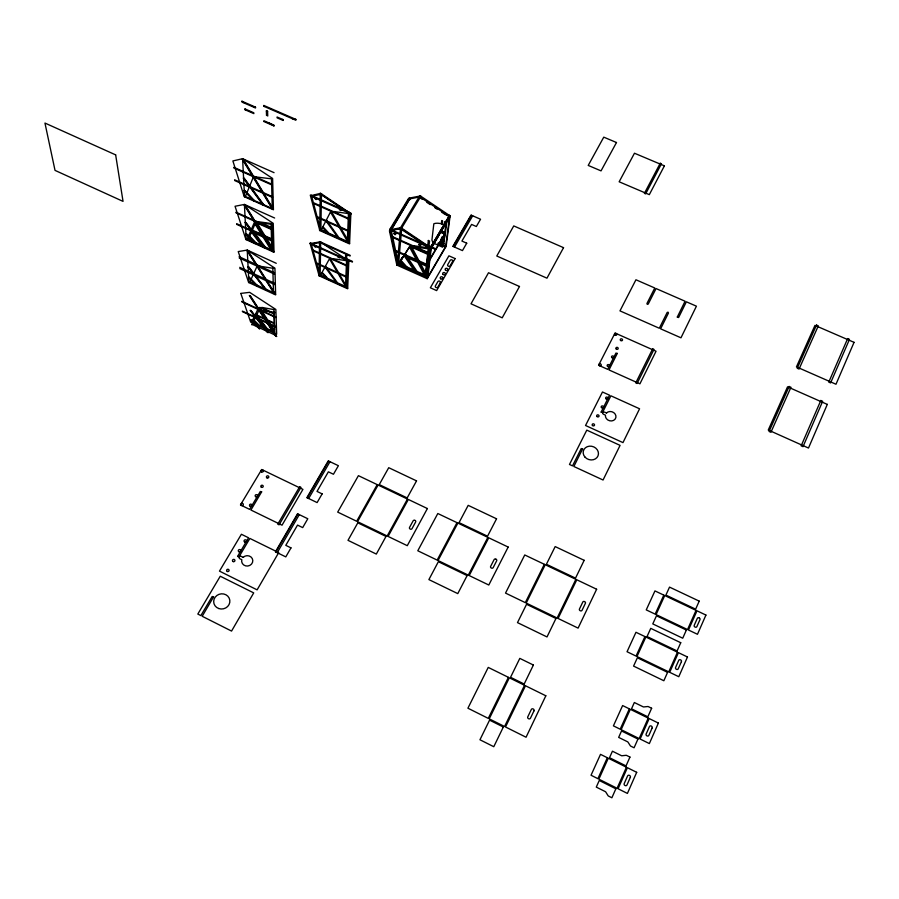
<?xml version="1.0" encoding="UTF-8"?>
<svg xmlns="http://www.w3.org/2000/svg" width="899" height="899" viewBox="0 0 899 899"><rect width="100%" height="100%" fill="white"/><g stroke="black" fill="none" stroke-linecap="round" stroke-linejoin="round"><path stroke-width="1.35" d="M390.02 229.829L400.527 227.75A1.124 0.573 31.2 0 1 401.561 228.054L431.262 248.079M319.819 230.571L310.279 195.139L311.425 195.499L311.447 196.353L350.857 213.861M319.134 275.824L309.975 243.033L311.076 243.393L319.999 275.431L318.92 275.072L318.909 275.723L347.666 288.781L348.879 260.496M311.425 195.499L320.718 230.122L319.594 229.762L319.583 230.47L349.576 243.91L350.891 213.119L310.942 195.24L311.773 196.139L321.1 194.33L320.269 193.431L310.773 195.679M320.258 194.499L320.269 193.431L321.201 193.678L350.868 213.67M319.044 275.128L319.55 241.539L350.116 255.338L350.093 256.024L320.673 242.797M319.718 229.818L320.269 193.24L321.46 193.768L320.864 230.324M320.145 275.622L320.685 242.045M409.225 198.117L420.451 195.96L450.107 215.895L446.162 246.191L427.205 278.69L396.852 265.093L389.424 230.818L390.346 229.402M337.732 207.276L337.777 205.781L321.437 194.78M345.486 287.129L346.576 260.227M347.306 242.168L348.486 212.883L350.857 213.94M346.598 287.624L347.711 260.744M348.452 242.685L349.666 213.411M450.118 216.052L449.534 217.03L449.511 215.164M396.852 265.093L397.437 264.115L389.896 229.245L408.517 198.499L409.697 198.859L391.087 229.627L398.426 263.699L397.268 263.317L397.201 264.014L427.778 277.712L431.318 247.585L449.612 216.479L445.87 214.839M397.392 263.373L400.538 227.571L401.741 228.11L398.56 263.901L402.73 256.9M409.652 199.713L409.719 198.96L391.043 230.459L431.228 248.394L449.511 217.221M426.283 265.171L427.789 253.102M427.643 253.327L428.711 248.146M425.508 275.971L428.812 247.315M426.677 276.499L430.025 247.854M427.205 278.69L430.677 249.079L446.87 221.48L445.466 232.448L429.621 259.642M441.33 223.75L441.735 220.536L442.465 220.862L442.083 223.952M444.758 234.538L443.791 242.056L445.32 233.56L429.531 260.35M444.747 234.47L444.87 233.616L439.903 231.425M446.297 222.491L444.6 233.493L445.398 232.538M446.331 222.289L446.848 220.682M446.511 220.828L446.353 221.457M449.612 216.479L445.589 247.158L438.015 243.798M248.439 239.246L248.843 238.291M249.742 236.223L251.417 232.369M252.473 229.93L254.923 224.267M249.686 282.376L257.26 265.823L273.88 268.419M251.99 321.426L252.743 319.875M253.136 319.066L255.147 314.92M255.698 313.785L258.609 307.773M251.889 324.854L259.204 309.829L275.139 312.605M321.426 229.616L322.438 227.661M322.966 226.627L325.685 221.334M326.427 219.895L330.36 212.231M320.685 274.982L321.64 273.206M322.145 272.273L324.753 267.464M325.46 266.149L329.225 259.204M275.836 551.997L297.917 513.958M307.278 497.844L328.641 461.052M453.242 246.506L471.402 215.232M277.218 552.683L299.3 514.633M308.649 498.507L330 461.704M454.523 247.079L472.672 215.794M419.237 263.272L419.822 262.283L425.261 272.464L425.182 273.745M441.757 237.066L443.657 242.146M425.89 272.655L425.306 273.644L426.744 265.272M425.261 275.139L424.676 276.117L416.653 272.521L417.26 271.554L425.542 275.173M439.15 242.82L443.117 244.573L443.971 243.64M426.868 264.182L425.845 265.924L419.541 263.104L420.148 262.126M417.563 259.935L416.979 260.924L409.832 247.573L410.394 246.528L425.587 274.959L425.025 276.072L417.788 262.429L418.316 261.384L417.496 262.193L406.618 257.339L407.112 256.541M418.428 261.766L419.013 260.766L411.135 245.989L410.54 246.989M428.25 247.753L427.666 248.753L413.237 246.742L413.855 245.753L428.565 247.888M414.484 271.554L415.158 270.599L406.989 266.958L406.382 267.924L414.63 271.599M430.318 247.854L449.073 216.243L419.867 196.937L408.64 199.095L409.551 197.679M416.552 272.453L417.001 271.341L406.921 256.541M428.239 252.327L427.205 254.102L410.843 246.82L411.461 245.832M431.014 247.764L438.712 234.661M440.117 232.279L445.016 223.941M405.28 255.574L415.372 270.397L414.787 271.374L404.696 256.563L405.797 254.889L405.168 253.956L404.55 254.9L405.427 256.069L416.653 261.081L417.237 260.092M406.842 256.665L406.337 257.53L416.417 272.33M406.179 267.778L406.764 266.789L401.089 260.541L400.505 261.519L406.359 267.913M400.505 260.193L401.898 257.867M398.662 264.385L399.493 263.598L404.572 265.846M403.943 256.148L404.426 255.136M398.909 264.576L403.831 266.778L404.674 265.576L400.887 261.407L400.37 262.452L404.123 266.587M403.999 256.159L405.011 255.372M405.483 256.091L406.067 255.102M389.739 230.391L399.92 228.751L419.743 195.836M399.92 228.751A1.124 0.573 31.2 0 1 400.965 229.054L401.561 228.054M420.193 197.117L420.788 196.139M410.011 199.499L409.214 198.6L390.593 229.357L391.402 230.256L401.325 228.649L420.372 197.162L419.181 196.634M400.392 261.317L398.617 264.194L404.247 255.181L400.437 261.294M321.46 193.836L321.067 194.386L349.958 213.411L350.217 212.782M420.361 197.229L419.912 197.78L422.204 199.297M411.742 235.594L401.291 228.706L401.741 228.177M449.073 216.243L430.048 248.248L430.666 249.023L400.965 229.054M428.149 252.428L427.283 253.383L413.371 247.191L413.697 245.978M426.722 264.284L425.935 265.227L418.72 262.002L419.08 260.856M254.338 107.453L255.518 107.138L255.552 107.992L242.011 102.081L241.966 101.227L255.518 107.138M348.857 261.002L320.224 241.842L310.133 243.584M419.159 196.814L419.945 197.724M334.17 211.546L348.396 213.602M262.07 223.019L270.801 224.233M332.866 258.665L346.093 260.631M443.173 244.595L444.016 243.427L441.409 238.347M261.789 307.391L273.869 309.582M330.54 212.175L338.653 225.952M347.081 241.348L338.99 237.696L328.315 222.671M292.186 118.646L295.861 119.41L295.861 120.241L263.913 106.329L263.89 105.475L295.861 119.398M322.629 227.604L326.831 231.964M337.103 236.875L328.967 233.223L322.988 226.773M326.674 232.2L321.505 229.829M345.25 286.354L337.507 282.814L327.27 268.756M347.194 238.876L340.968 228.301M445.174 232.526L441.083 230.728M335.687 282.016L327.91 278.476L322.224 272.476M443.746 243.629L440.207 242.078M325.696 277.476L320.752 275.184M389.896 229.245L435.082 249.259L435.172 248.529L428.992 245.787M321.876 273.172L325.843 277.252M255.35 314.897L255.979 315.223M273.847 313.257L261.811 307.694M274.128 322.999L267.767 320.044L259.631 307.514M267.733 116.061L267.599 111.319L266.374 110.791L266.52 115.522M277.072 116.994L283.129 119.634L283.151 120.477L277.083 117.825M253.866 113.622L245.045 109.768L245 108.925L253.833 112.791M263.913 120.724L273.981 125.13L273.993 125.961L263.699 121.455M445.87 222.356L444.398 221.716L444.769 224.874A15.407 7.99 30.4 0 0 434.172 223.615A1.618 0.843 30.6 0 0 433.801 224.031L431.958 239.741A4.798 2.461 30.4 0 0 435.948 244.236L442.679 247.225M259.856 307.379L274.015 313.965M441.903 231.841L443.072 232.358M443.848 232.706L445.32 233.504M441.724 232.987L442.499 233.324M443.668 233.841L444.679 234.347M440.499 243.685L446.162 246.191M438.094 243.09L445.69 246.45L427.857 277.027L397.268 263.317M257.653 315.954L267.149 320.381L274.588 331.843M265.621 327.933L258.609 324.674L253.215 319.257M274.341 331.978L267.34 328.708M274.071 172.664L242.595 158.707L232.875 160.943L244.247 196.701L273.442 209.782L272.622 178.452L242.595 158.707L244.55 196.836M346.643 211.231L350.352 212.883M428.205 252.529L392.605 236.695L392.548 237.415L428.126 253.248M233.852 167.304L272.206 184.362M348.273 218.221L313.358 202.68L313.346 203.421L347.958 218.828M233.897 168.057L272.228 185.115M426.845 264.373L395.56 250.416L395.504 251.124L426.733 265.216M234.594 179.778L272.532 196.724M347.778 230.324L317.1 216.625L317.089 217.344L347.756 231.043M234.639 180.519L272.554 197.454M319.594 229.762L349.61 243.202M274.644 218.019L244.404 204.433L235.044 206.264L245.933 239.561L274.026 252.293L273.251 223.323L244.404 204.433L246.225 239.696M346.632 258.788L352.442 261.407L352.408 262.092L311.099 243.494L311.099 244.18L348.846 261.249M262.16 223.278L270.97 227.245M235.976 212.164L272.846 228.773M236.021 212.861L272.869 229.47M257.406 223.188L271.037 229.324M346.373 265.126L312.931 250.034L312.919 250.72L346.351 265.789M252.776 230.313L261.025 234.043M265.115 235.886L271.307 238.696M236.662 223.705L273.161 240.202M236.707 224.39L273.172 240.876M255.294 233.459L262.924 236.909M267.014 238.752L271.363 240.73M345.924 276.24L316.515 262.935L316.515 263.598L345.834 276.937M248.618 239.471L250.967 240.539M256.08 242.854L260.991 245.079M265.351 247.056L270.509 249.394M318.92 275.072L347.699 288.13M276.274 263.306L247.236 250.091L238.235 251.563L248.63 282.488L275.633 294.883L274.925 268.16L247.236 250.091L248.911 282.623M239.1 256.687L274.521 272.846M239.179 257.979L274.555 274.128M239.73 267.34L274.802 283.387M239.808 268.61L274.836 284.635M249.652 281.747L273.51 292.692L272.802 267.936M241.797 301.3L275.768 316.987M241.831 301.895L275.779 317.572M266.16 319.314L256.417 314.774M268.734 321.078L274.285 323.685M242.37 311.099L276.027 326.674M242.415 311.672L276.038 327.247M256.496 323.707L252.147 321.673M251.866 324.281L274.757 334.911L274.116 312.133M340.361 227.009L331.596 211.838M327.382 221.21L326.438 220.03M326.416 221.514L337.294 236.662M339.238 227.245L347.329 241.19M326.393 267.396L325.494 266.318M325.46 267.644L335.889 281.825M338.811 273.015L330.405 258.878M268.576 122.77L273.993 125.86M414.068 237.134L419.867 240.966M422.193 242.494L428.003 246.326M426.8 202.331L430.239 204.612M434.835 207.658L437.128 209.175M441.712 212.22L445.162 214.49M267.599 111.397L267.419 111.285A1.169 0.607 34.8 0 0 266.385 110.993M250.675 320.111L259.249 328.742M253.203 320.022L256.676 323.528M251.372 320.044L259.935 328.674M251.023 320.078L259.586 328.708M249.124 277.15L258.069 286.298M248.765 277.195L257.71 286.354M248.416 277.252L257.35 286.399M249.147 238.381L251.091 240.404M249.798 236.347L255.957 242.764M246.438 233.751L255.754 243.449M246.068 233.819L255.372 243.517M245.697 233.886L255.001 243.573M244.764 190.408L254.451 200.668M244.382 190.487L254.057 200.747M243.989 190.566L253.675 200.825M310.616 243.146L311.414 243.989L320.336 242.55L319.55 241.707M241.966 101.227L243.224 102.61M400.527 227.75L401.325 228.649M250.945 310.436L268.34 332.608M250.529 310.413L267.924 332.574M250.113 310.38L267.52 332.54M255.743 313.931L256.361 314.717M257.451 316.111L267.261 328.629M256.024 315.268L265.846 327.798M248.663 266.711L266.823 290.366M248.225 266.688L266.396 290.343M247.798 266.666L265.969 290.31M251.742 232.481L261.137 244.977M255.159 233.571L265.194 246.933M245.921 222.446L264.857 247.63M245.483 222.435L264.418 247.607M245.034 222.413L263.969 247.596M244.213 178.193L263.913 204.961M243.741 178.182L263.452 204.961M243.281 178.182L262.991 204.95M249.765 295.557L276.285 336.451M249.315 295.479L275.836 336.372M268.486 321.19L274.038 329.776M259.137 307.986L266.396 319.201M250.214 295.636L276.735 336.541M247.877 250.607L275.566 294.411M247.405 250.54L275.105 294.333M246.933 250.461L274.633 294.254M255.271 224.39L261.182 233.954M263.092 237.044L270.666 249.304M257.249 223.278L264.947 235.752M266.846 238.842L271.363 246.157M245.067 204.972L273.959 251.787M244.573 204.905L273.476 251.72M244.078 204.837L272.993 251.653M243.281 159.28L273.375 209.242M242.775 159.224L272.869 209.175M242.269 159.157L272.363 209.107M329.798 259.429L337.181 272.015M338.013 273.431L345.508 286.197M339.395 274.229L345.025 283.837M440.836 239.314L443.454 244.393M263.89 105.475L264.328 106.509M245 108.925L245.281 109.869M271.082 224.458L271.161 227.211M271.228 229.526L271.487 238.662M271.554 240.921L271.712 246.27M273.993 309.773L274.094 313.212M274.116 314.122L274.364 322.955M274.386 323.854L274.566 329.944M415.057 520.409A1.292 1.18 9.1 0 1 415.641 522.004L412.057 528.612A1.292 1.18 8.9 0 1 410.416 529.151A4.248 3.899 9 0 1 410.045 528.972A1.292 1.18 8.9 0 1 409.551 527.41L413.147 520.813A1.292 1.18 9.1 0 1 414.776 520.274M496.034 559.189A1.304 1.202 17.3 0 1 496.664 560.819L493.203 567.584A1.304 1.202 17.4 0 1 491.562 568.123A4.304 3.956 17.4 0 1 491.191 567.943A1.304 1.202 17.4 0 1 490.652 566.348L494.113 559.605A1.304 1.202 17.3 0 1 495.742 559.054M584.71 601.667A1.337 1.214 25.7 0 1 585.384 603.341L582.08 610.252A1.337 1.214 26 0 1 580.439 610.814A4.394 4.012 25.9 0 1 580.057 610.635A1.337 1.214 26 0 1 579.462 609.005L582.777 602.083A1.337 1.214 25.7 0 1 584.417 601.532M699.231 617.928A1.349 1.202 31.3 0 1 699.973 619.613L696.894 626.581A1.36 1.214 31.7 0 1 695.275 627.142A4.461 3.978 31.5 0 1 694.882 626.963A1.36 1.214 31.6 0 1 694.23 625.311L697.321 618.355A1.349 1.202 31.3 0 1 698.928 617.782M282.578 119.398A1.169 0.607 34.5 0 1 283.14 120.252M617.287 353.431L608.994 369.938L639.919 383.828L656.034 351.239L615.051 333.012L598.577 365.252L607.69 369.354L615.95 353.071L617.287 353.431M601.139 412.124L602.487 412.551L610.893 395.807L639.571 408.787L622.973 442.611L585.541 425.497L602.465 391.998L609.578 395.212L601.139 412.079M394.492 232.616C396.178 235.628 397.167 231.627 394.504 232.571M582.597 448.938L573.854 466.491L603.06 480.01L620.074 445.376L586.789 430.138L569.483 464.468L572.517 465.873L581.226 448.556L582.597 448.938M393.897 233.616C395.83 236.628 396.403 232.515 393.908 233.526M261.654 491.843L250.922 510.025L282.028 525.196L302.929 489.371L261.71 469.514L240.46 504.923L249.619 509.385L260.294 491.495L261.654 491.843M419.507 243.73C421.305 246.809 422.047 242.595 419.507 243.73M237.594 556.447L238.977 556.852L249.866 538.434L278.712 552.604L257.114 589.856L219.48 571.123L241.393 534.264L248.551 537.782L237.594 556.391M345.677 253.81L345.463 259.193L346.598 259.699L346.812 254.327L345.677 253.81M213.569 596.869L202.196 616.276L231.56 631.076L253.709 592.891L220.255 576.237L197.814 614.062L200.859 615.59L212.164 596.509L213.569 596.869M418.912 244.73C421.069 247.764 421.238 243.539 418.934 244.652M240.82 293.467L250.675 322.123L276.667 334.181L275.858 309.458L249.641 292.344L240.831 293.4M314.875 198.454C316.864 201.545 317.246 197.331 314.886 198.409M677.295 317.077L678.61 317.527L686.364 301.794L696.422 306.188L680.97 337.81L660.608 328.82L668.463 313.021L668.081 312.2L667.204 312.403L659.315 328.259L619.973 310.874L635.941 279.769L654.775 287.995L646.92 303.547L647.291 304.356L648.201 304.109L656.056 288.557L685.083 301.232L677.307 317.021M314.38 246.191C316.426 249.135 316.482 245.101 314.38 246.191M339.406 209.355C341.024 212.321 342.204 208.557 339.429 209.276M337.878 256.777L339.732 257.777L337.889 256.732M428.329 240.471L427.666 246.214L428.879 246.753L429.542 241.011L428.329 240.471M253.507 176.665L245.393 196.51L272.296 208.568L271.476 178.822L253.507 176.665M254.867 221.255L247.034 239.404L272.925 251.136L272.15 223.637L254.867 221.255M827.305 404.393L808.493 448.039L768.263 430.014L787.546 386.828L827.305 404.393M854.05 342.339L835.991 384.244L796.447 366.882L814.955 325.404L854.05 342.339M820.821 400.482L801.155 445.837L803.009 446.668L822.652 401.291L820.821 400.482M847.667 338.563L828.777 382.12L830.609 382.918L849.476 339.35L847.667 338.563M636.694 772.32L627.412 793.424L618.062 788.749L627.401 767.701L636.694 772.32M658.383 723.066L649.359 743.574L640.122 739.023L649.19 718.559L658.383 723.066M687.477 656.989L678.79 676.711L669.699 672.317L678.43 652.652L687.477 656.989M705.929 615.062L697.467 634.289L688.465 630.008L696.983 610.814L705.929 615.062M630.345 777.32L626.974 784.973A1.427 1.315 42.8 0 1 625.165 785.557A4.709 4.338 42.6 0 1 624.85 785.4A1.427 1.315 42.8 0 1 624.209 783.591L627.592 775.949A1.427 1.315 42.1 0 1 629.3 775.331A4.697 4.338 42.4 0 1 629.705 775.534A1.427 1.315 42.1 0 1 630.345 777.32M652.157 727.92L648.876 735.348A1.405 1.281 38.5 0 1 647.19 735.955A4.63 4.225 38.3 0 1 646.786 735.764A1.405 1.281 38.5 0 1 646.145 734.011L649.438 726.583A1.405 1.281 37.9 0 1 651.112 725.976A4.619 4.225 38.2 0 1 651.427 726.134A1.405 1.281 38 0 1 652.157 727.92M681.408 661.653L678.251 668.8A1.371 1.236 34 0 1 676.61 669.384A4.529 4.079 33.8 0 1 676.205 669.193A1.371 1.236 33.9 0 1 675.565 667.508L678.734 660.372A1.371 1.236 33.5 0 1 680.363 659.787A4.517 4.068 33.7 0 1 680.678 659.933A1.371 1.236 33.5 0 1 681.408 661.653M615.86 788.794L611.882 797.773L608.589 796.121A1.371 1.27 43.8 0 1 607.994 795.581L605.825 792.109A1.371 1.27 43.6 0 0 605.241 791.581L596.284 787.097L599.262 780.489L615.86 788.794M629.952 757.082L626.03 765.903L609.511 757.7L612.433 751.204L621.31 755.61A1.349 1.247 39.9 0 0 622.074 755.744L625.929 755.329A1.36 1.247 40.2 0 1 626.693 755.475L629.952 757.082M637.953 739.057L634.076 747.777L630.828 746.181A1.349 1.236 39.2 0 1 630.244 745.653L628.086 742.282A1.349 1.236 38.9 0 0 627.502 741.754L618.658 737.394L621.535 730.977L637.953 739.057M651.64 708.243L647.831 716.806L631.514 708.817L634.346 702.512L643.122 706.794A1.326 1.214 36 0 0 643.864 706.929L647.673 706.535A1.337 1.214 36.3 0 1 648.415 706.67L651.64 708.243M667.575 672.351L663.855 680.745L633.581 666.092L637.369 657.776L667.575 672.351M680.745 642.718L677.082 650.955L647.033 636.548L650.752 628.367L680.745 642.718M686.375 630.042L682.734 638.211L652.786 623.906L656.472 615.793L686.375 630.042M699.208 601.128L695.646 609.162L665.901 595.082L669.53 587.114L699.208 601.128M626.434 767.218L617.085 788.266L598.869 779.163L608.297 758.217L626.434 767.218M648.235 718.099L639.155 738.551L621.153 729.673L630.311 709.322L648.235 718.099M677.486 652.191L668.755 671.868L636.975 656.528L645.864 637.02L677.486 652.191M696.04 610.376L687.533 629.558L656.079 614.579L664.743 595.554L696.04 610.376M789.131 386.48L769.072 431.464L770.915 432.284L790.951 387.289L789.131 386.48M816.506 325.078L797.244 368.275L799.065 369.073L818.304 325.854L816.506 325.078M607.331 757.733L597.902 778.68L591.036 775.241L600.51 754.351L607.331 757.733M629.356 708.861L620.186 729.201L613.41 725.864L622.614 705.558L629.356 708.861M644.931 636.582L636.043 656.079L627.041 651.73L635.975 632.278L644.931 636.582M663.822 595.116L655.157 614.129L646.246 609.893L654.955 590.913L663.822 595.116M533.984 710.828L530.455 718.2A1.382 1.304 32.9 0 1 528.758 718.795A4.54 4.27 32.7 0 1 528.354 718.604A1.382 1.304 32.9 0 1 527.78 716.863L531.309 709.502A1.371 1.292 32.2 0 1 533.006 708.895A4.54 4.27 32.5 0 1 533.309 709.041A1.371 1.292 32.2 0 1 533.984 710.828M545.828 695.781L526.061 737.236L505.508 726.976L525.477 685.757L545.828 695.781M596.633 589.238L578.102 628.12L558.065 618.445L576.798 579.776L596.633 589.238M524.533 685.285L504.564 726.504L489.225 718.852L509.34 677.801L524.533 685.285M575.877 579.338L557.144 618.006L526.218 603.083L545.244 564.729L575.877 579.338M503.339 727.01L493.787 746.709L479.954 739.765L489.562 720.144L503.339 727.01M533.388 665.035L524.184 684.027L510.553 677.307L519.813 658.383L533.388 665.035M555.964 618.478L547.008 636.942L517.487 622.614L526.567 604.285L555.964 618.478M584.17 560.324L575.517 578.147L546.412 564.269L555.177 546.581L584.17 560.324M508.407 677.34L488.281 718.38L467.918 708.21L488.236 667.406L508.407 677.34M544.345 564.302L525.308 602.633L505.53 593.093L524.746 554.964L544.345 564.302M652.674 348.834L635.784 382.895L637.088 383.491L653.978 349.419L652.674 348.834M508.171 547.053L488.798 585.024L469.199 575.562L488.753 537.804L508.171 547.053M487.865 537.377L468.3 575.124L438.049 560.527L457.883 523.083L487.865 537.377M467.12 575.596L457.782 593.621L428.89 579.597L438.364 561.706L467.12 575.596M496.551 518.802L487.539 536.209L459.041 522.634L468.188 505.35L496.551 518.802M664.406 165.843L649.325 194.645L619.153 181.789L634.469 153.223L664.406 165.843M660.214 163.281L644.403 193.364L645.639 193.892L661.439 163.798L660.214 163.281M456.995 522.656L437.15 560.099L417.799 550.761L437.813 513.52L456.995 522.656M427.385 508.542L407.281 545.682L388.076 536.411L408.348 499.462L427.385 508.542M563.538 247.663L546.963 278.173L496.776 256.013L513.756 225.919L563.538 247.663M616.489 142.514L601.038 170.877L588.216 165.427L603.768 137.154L616.489 142.514M386.008 536.433L376.321 554.076L348.003 540.333L357.813 522.836L386.008 536.433M416.54 480.875L407.18 497.911L379.254 484.595L388.728 467.694L416.54 480.875M407.472 499.046L387.188 535.984L357.532 521.678L378.086 485.033L407.472 499.046M519.487 286.489L502.226 317.819L471.009 303.806L488.517 272.745L519.487 286.489M377.22 484.628L356.656 521.251L337.698 512.104L358.42 475.661L377.22 484.628M440.319 282.747L437.847 287.028A1.371 1.169 6.9 0 1 436.026 287.511A1.371 1.169 6.9 0 1 435.386 285.927L437.869 281.645A1.36 1.157 7 0 1 439.69 281.173A1.36 1.157 7 0 1 440.319 282.747M452.602 261.497L450.163 265.722A1.36 1.146 7.3 0 1 448.354 266.194A1.36 1.146 7.3 0 1 447.724 264.632L450.174 260.407A1.36 1.146 7.4 0 1 451.972 259.935A1.36 1.146 7.4 0 1 452.602 261.497M455.13 258.586L436.633 290.602L430.363 287.781L448.916 255.822L455.13 258.586M290.984 547.884L285.792 556.886L275.431 551.795L297.524 513.767L307.795 518.745L302.693 527.601L297.535 525.095L285.792 545.333L290.984 547.884M322.134 493.877L317.111 502.586L306.885 497.653L328.247 460.872L338.395 465.704L333.45 474.256L328.371 471.829L317.01 491.416L322.134 493.877M466.727 243.191L462.468 250.596L452.86 246.337L471.031 215.075L480.549 219.244L476.346 226.514L471.582 224.424L461.917 241.067L466.727 243.191M299.659 486.752L277.757 524.184L279.072 524.825L300.963 487.382L299.659 486.752M405.134 253.776L404.539 254.765L409.809 246.348L405.134 253.776M115.656 154.886L44.95 123.051L55.019 170.383L123.039 201.376L115.656 154.886M606.51 413.012L604.645 412.158A1.371 1.191 17.7 0 0 602.858 412.663A1.371 1.191 17.7 0 0 603.577 414.304L605.443 415.158A5.36 4.652 18.1 0 0 611.758 420.923A5.36 4.652 18.1 0 0 615.174 414.079A5.36 4.652 18.1 0 0 606.51 413.012M243.191 557.346L241.314 556.414A1.438 1.326 -8 0 0 239.359 556.975A1.438 1.326 -8 0 0 239.921 558.773L241.797 559.706A5.596 5.192 -7.5 0 0 247.798 566.022A5.596 5.192 -7.5 0 0 252.237 558.493A5.596 5.192 -7.5 0 0 243.191 557.346M607.488 366.23A1.169 1 16.4 0 0 609.421 365.915A1.169 1 16.4 0 0 608.005 364.578A1.169 1 16.4 0 0 607.488 366.23M611.871 357.588A1.169 0.989 16.4 0 0 613.803 357.274A1.169 0.989 16.4 0 0 612.388 355.948A1.169 0.989 16.4 0 0 611.871 357.588M616.242 348.992A1.157 0.989 16.3 0 0 618.164 348.688A1.157 0.989 16.3 0 0 616.748 347.351A1.157 0.989 16.3 0 0 616.242 348.992M620.58 340.44A1.157 0.978 16.3 0 0 622.501 340.137A1.157 0.978 16.3 0 0 621.085 338.822A1.157 0.978 16.3 0 0 620.58 340.44M605.937 398.707A1.18 1.023 17.3 0 0 607.926 398.504A1.18 1.023 17.3 0 0 606.6 397.066A1.18 1.023 17.3 0 0 605.937 398.707M596.981 416.507A1.191 1.034 17.5 0 0 598.981 416.304A1.191 1.034 17.5 0 0 597.655 414.844A1.191 1.034 17.5 0 0 596.981 416.507M592.463 425.485A1.191 1.034 17.6 0 0 594.464 425.283A1.191 1.034 17.6 0 0 593.138 423.811A1.191 1.034 17.6 0 0 592.463 425.485M601.476 407.573A1.18 1.023 17.4 0 0 603.465 407.382A1.18 1.023 17.4 0 0 602.139 405.932A1.18 1.023 17.4 0 0 601.476 407.573M443.173 274.521A1.36 1.157 7.1 0 0 445.376 273.892A1.36 1.157 7.1 0 0 443.555 272.566A1.36 1.157 7.1 0 0 443.173 274.521M445.634 270.273A1.36 1.146 7.2 0 0 447.826 269.644A1.36 1.146 7.2 0 0 446.016 268.318A1.36 1.146 7.2 0 0 445.634 270.273M440.701 278.791A1.36 1.157 7.1 0 0 442.915 278.162A1.36 1.157 7.1 0 0 441.094 276.825A1.36 1.157 7.1 0 0 440.701 278.791M614.849 335.001A1.157 0.978 15.9 0 0 616.759 334.698A1.157 0.978 15.9 0 0 615.354 333.383A1.157 0.978 15.9 0 0 614.849 335.001M599.273 365.488A1.169 1 16.1 0 0 601.206 365.185A1.169 1 16.1 0 0 599.802 363.837A1.169 1 16.1 0 0 599.273 365.488M585.013 457.13A7.743 6.81 18.5 0 0 598.037 455.815A7.743 6.81 18.5 0 0 589.384 446.174A7.743 6.81 18.5 0 0 585.013 457.13M218.704 608.522A8.113 7.574 -11.9 0 0 229.807 600.195A8.113 7.574 -11.9 0 0 216.839 595.52A8.113 7.574 -11.9 0 0 218.704 608.522M241.573 505.463A1.214 1.113 -6.2 0 0 243.326 504.361A1.214 1.113 -6.2 0 0 241.438 503.541A1.214 1.113 -6.2 0 0 241.573 505.463M261.587 471.93A1.202 1.09 -3.9 0 0 263.396 470.964A1.202 1.09 -3.9 0 0 261.587 470.042A1.202 1.09 -3.9 0 0 261.587 471.93M238.954 551.75A1.236 1.146 -7.8 0 0 240.741 550.615A1.236 1.146 -7.8 0 0 238.819 549.772A1.236 1.146 -7.8 0 0 238.954 551.75M227.368 571.494A1.247 1.157 -9.7 0 0 229.076 570.224A1.247 1.157 -9.7 0 0 227.087 569.517A1.247 1.157 -9.7 0 0 227.368 571.494M233.223 561.605A1.236 1.146 -8.8 0 0 234.92 560.347A1.236 1.146 -8.8 0 0 232.931 559.639A1.236 1.146 -8.8 0 0 233.223 561.605M244.742 541.985A1.236 1.135 -7 0 0 246.517 540.85A1.236 1.135 -7 0 0 244.595 540.018A1.236 1.135 -7 0 0 244.742 541.985M267.014 477.886A1.202 1.09 -3.6 0 0 268.823 476.919A1.202 1.09 -3.6 0 0 267.014 475.987A1.202 1.09 -3.6 0 0 267.014 477.886M261.407 487.269A1.214 1.101 -4.2 0 0 263.227 486.292A1.214 1.101 -4.2 0 0 261.407 485.37A1.214 1.101 -4.2 0 0 261.407 487.269M255.844 496.754A1.214 1.101 -4.8 0 0 257.586 495.652A1.214 1.101 -4.8 0 0 255.698 494.843A1.214 1.101 -4.8 0 0 255.844 496.754M250.169 506.249A1.214 1.113 -5.5 0 0 251.922 505.148A1.214 1.113 -5.5 0 0 250.034 504.328A1.214 1.113 -5.5 0 0 250.169 506.249"/></g></svg>
